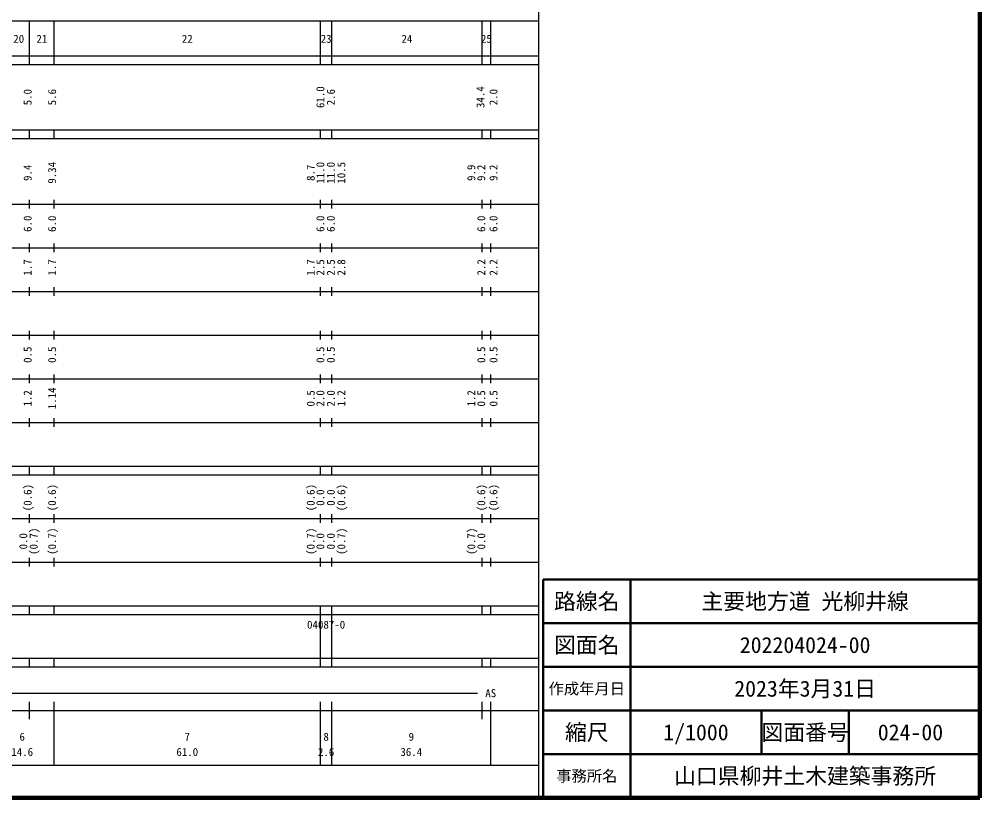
# Model space of a CAD drawing. Units: millimetres on the paper, enlarged 1000 times. Extents: x 40000 to 680000, y 20000 to 380000.
# Drawn here: x 460013 to 680000, y 20000 to 198357 of the extents above; entities that cross this region are included whole.
import ezdxf
from ezdxf.enums import TextEntityAlignment as Align

# ---------------------------------------------------------------- set-up
doc = ezdxf.new("R2010")
doc.units = ezdxf.units.MM
doc.header["$LTSCALE"] = 1000
for name, color, linetype, lineweight in [('M-TTL', 2, 'Continuous', 140), ('M-TTL-BAND', 7, 'Continuous', 25), ('M-TTL-FRAM', 2, 'Continuous', 50), ('M-TTL-LINE', 7, 'Continuous', 50)]:
    doc.layers.add(name, color=color, linetype=linetype, lineweight=lineweight)
doc.layers.add('M-TTL-TXT', color=7, linetype='Continuous')
doc.styles.add('ＭＳ ゴシック', font='')
doc.styles.get('ＭＳ ゴシック').set_extended_font_data('MS Gothic')

msp = doc.modelspace()

# ---------------------------------------------------------------- linework, layer by layer
at = {"layer": 'M-TTL'}
for p, q in [((680000, 20000), (680000, 380000)), ((40000, 20000), (680000, 20000))]:
    msp.add_line(p, q, dxfattribs=at)
at = {"layer": 'M-TTL-BAND'}
for p, q in [((579000, 20000), (579000, 370000)), ((68000, 198000), (579000, 198000)), ((462400, 188000), (462400, 198000)), ((468000, 188000), (468000, 198000)), ((529000, 188000), (529000, 198000)), ((531600, 188000), (531600, 198000)), ((566000, 188000), (566000, 198000)), ((568000, 188000), (568000, 198000)), ((40000, 190000), (579000, 190000)), ((40000, 188000), (579000, 188000)), ((40000, 173000), (579000, 173000)), ((462400, 171000), (462400, 173000)), ((468000, 171000), (468000, 173000)), ((529000, 171000), (529000, 173000)), ((531600, 171000), (531600, 173000)), ((566000, 171000), (566000, 173000)), ((568000, 171000), (568000, 173000)), ((40000, 171000), (579000, 171000)), ((462400, 155000), (462400, 157000)), ((468000, 155000), (468000, 157000)), ((529000, 155000), (529000, 157000)), ((531600, 155000), (531600, 157000)), ((566000, 155000), (566000, 157000)), ((568000, 155000), (568000, 157000)), ((40000, 156000), (579000, 156000)), ((46000, 146000), (579000, 146000)), ((462400, 145000), (462400, 147000)), ((468000, 145000), (468000, 147000)), ((529000, 145000), (529000, 147000)), ((531600, 145000), (531600, 147000)), ((566000, 145000), (566000, 147000)), ((568000, 145000), (568000, 147000)), ((462400, 135000), (462400, 137000)), ((468000, 135000), (468000, 137000)), ((529000, 135000), (529000, 137000)), ((531600, 135000), (531600, 137000)), ((566000, 135000), (566000, 137000)), ((568000, 135000), (568000, 137000)), ((52000, 136000), (579000, 136000)), ((46000, 126000), (579000, 126000)), ((462400, 125000), (462400, 127000)), ((468000, 125000), (468000, 127000)), ((529000, 125000), (529000, 127000)), ((531600, 125000), (531600, 127000)), ((566000, 125000), (566000, 127000)), ((568000, 125000), (568000, 127000)), ((462400, 115000), (462400, 117000)), ((468000, 115000), (468000, 117000)), ((529000, 115000), (529000, 117000)), ((531600, 115000), (531600, 117000)), ((566000, 115000), (566000, 117000)), ((568000, 115000), (568000, 117000)), ((52000, 116000), (579000, 116000)), ((46000, 106000), (579000, 106000)), ((462400, 105000), (462400, 107000)), ((468000, 105000), (468000, 107000)), ((529000, 105000), (529000, 107000)), ((531600, 105000), (531600, 107000)), ((566000, 105000), (566000, 107000)), ((568000, 105000), (568000, 107000)), ((40000, 96000), (579000, 96000)), ((462400, 94000), (462400, 96000)), ((468000, 94000), (468000, 96000)), ((529000, 94000), (529000, 96000)), ((531600, 94000), (531600, 96000)), ((566000, 94000), (566000, 96000)), ((568000, 94000), (568000, 96000)), ((40000, 94000), (579000, 94000)), ((49000, 84000), (579000, 84000)), ((462400, 83000), (462400, 85000)), ((468000, 83000), (468000, 85000)), ((529000, 83000), (529000, 85000)), ((531600, 83000), (531600, 85000)), ((566000, 83000), (566000, 85000)), ((568000, 83000), (568000, 85000)), ((462400, 73000), (462400, 75000)), ((468000, 73000), (468000, 75000)), ((529000, 73000), (529000, 75000)), ((531600, 73000), (531600, 75000)), ((566000, 73000), (566000, 75000)), ((568000, 73000), (568000, 75000)), ((40000, 74000), (579000, 74000)), ((40000, 64000), (579000, 64000)), ((462400, 62000), (462400, 64000)), ((468000, 62000), (468000, 64000)), ((529000, 62000), (529000, 64000)), ((531600, 62000), (531600, 64000)), ((566000, 62000), (566000, 64000)), ((568000, 62000), (568000, 64000)), ((40000, 62000), (579000, 62000)), ((529000, 52000), (529000, 62000)), ((531600, 52000), (531600, 62000)), ((40000, 52000), (579000, 52000)), ((462400, 50000), (462400, 52000)), ((468000, 50000), (468000, 52000)), ((529000, 50000), (529000, 52000)), ((531600, 50000), (531600, 52000)), ((566000, 50000), (566000, 52000)), ((568000, 50000), (568000, 52000)), ((40000, 50000), (579000, 50000)), ((71000, 44000), (565000, 44000)), ((462400, 38000), (462400, 42000)), ((468000, 27500), (468000, 42000)), ((529000, 27500), (529000, 42000)), ((531600, 27500), (531600, 42000)), ((566000, 38000), (566000, 42000)), ((568000, 27500), (568000, 42000)), ((40000, 40000), (579000, 40000)), ((68000, 27500), (579000, 27500))]:
    msp.add_line(p, q, dxfattribs=at)
at = {"layer": 'M-TTL-FRAM'}
for p, q in [((680000, 70000), (580000, 70000)), ((580000, 70000), (580000, 20000))]:
    msp.add_line(p, q, dxfattribs=at)
at = {"layer": 'M-TTL-LINE'}
for p, q in [((600000, 70000), (600000, 20000)), ((680000, 60000), (580000, 60000)), ((680000, 50000), (580000, 50000)), ((680000, 40000), (580000, 40000)), ((630000, 40000), (630000, 30000)), ((650000, 40000), (650000, 30000)), ((680000, 30000), (580000, 30000))]:
    msp.add_line(p, q, dxfattribs=at)

# ---------------------------------------------------------------- texts
at = {"layer": 'M-TTL-BAND', "style": 'ＭＳ ゴシック'}
for s, p in [('20', (459900, 192405)), ('21', (465200, 192405)), ('22', (498500, 192405)), ('23', (530300, 192405)), ('24', (548800, 192405)), ('25', (567000, 192405)), ('AS', (568000, 42500)), ('6', (460700, 32523)), ('7', (498500, 32523)), ('8', (530300, 32523)), ('9', (549800, 32523)), ('14.6', (460700, 29033)), ('61.0', (498500, 29033)), ('2.6', (530300, 29033)), ('36.4', (549800, 29033))]:
    msp.add_text(s, height=1833, dxfattribs=at).set_placement(p, align=Align.BOTTOM_CENTER)
for s, p in [('61.0', (530440, 180500)), ('34.4', (567106, 180500)), ('5.0', (463400, 180500)), ('5.6', (469000, 180500)), ('2.6', (532836, 180500)), ('2.0', (570089, 180500)), ('9.34', (469000, 163174)), ('11.0', (530440, 163174)), ('11.0', (532836, 163174)), ('10.5', (535237, 163174)), ('9.4', (463400, 163174)), ('8.7', (528227, 163174)), ('9.9', (565003, 163174)), ('9.2', (567286, 163174)), ('9.2', (570089, 163174)), ('6.0', (463400, 151500)), ('6.0', (469000, 151500)), ('6.0', (530440, 151500)), ('6.0', (532836, 151500)), ('6.0', (567286, 151500)), ('6.0', (570089, 151500)), ('1.7', (463400, 141500)), ('1.7', (469000, 141500)), ('1.7', (528227, 141500)), ('2.5', (530440, 141500)), ('2.5', (532836, 141500)), ('2.8', (535237, 141500)), ('2.2', (567286, 141500)), ('2.2', (570089, 141500)), ('0.5', (463400, 121500)), ('0.5', (469000, 121500)), ('0.5', (530440, 121500)), ('0.5', (532836, 121500)), ('0.5', (567286, 121500)), ('0.5', (570089, 121500)), ('1.2', (463400, 111500)), ('1.14', (469000, 111500)), ('0.5', (528227, 111500)), ('2.0', (530440, 111500)), ('2.0', (532836, 111500)), ('1.2', (535237, 111500)), ('1.2', (565003, 111500)), ('0.5', (567286, 111500)), ('0.5', (570089, 111500)), ('(0.6)', (463400, 88764)), ('(0.6)', (469000, 88764)), ('(0.6)', (528227, 88764)), ('0.0', (530440, 88764)), ('0.0', (532836, 88764)), ('(0.6)', (535237, 88764)), ('(0.6)', (567286, 88764)), ('(0.6)', (570089, 88764)), ('(0.7)', (464770, 78764)), ('(0.7)', (469000, 78764)), ('(0.7)', (528227, 78764)), ('(0.7)', (535237, 78764)), ('(0.7)', (565003, 78764)), ('0.0', (462400, 78764)), ('0.0', (530440, 78764)), ('0.0', (532836, 78764)), ('0.0', (567286, 78764))]:
    msp.add_text(s, height=1833, rotation=90, dxfattribs=at).set_placement(p, align=Align.BOTTOM_CENTER)
msp.add_text('04087-0', height=1833, dxfattribs=at).set_placement((530300, 59655), align=Align.MIDDLE_CENTER)
at = {"layer": 'M-TTL-TXT', "style": 'ＭＳ ゴシック'}
for s, height, p in [('路線名', 3666, (590000, 65000)), ('路線名', 3666, (590000, 65000)), ('主要地方道 光柳井線', 3666, (640000, 65000)), ('図面名', 3666, (590000, 55000)), ('図面名', 3666, (590000, 55000)), ('202204024-00', 3666, (640000, 55000)), ('作成年月日', 2566, (590000, 45000)), ('作成年月日', 2566, (590000, 45000)), ('2023年3月31日', 3666, (640000, 45000)), ('縮尺', 3666, (590000, 35000)), ('縮尺', 3666, (590000, 35000)), ('1/1000', 3666, (615000, 35000)), ('図面番号', 3666, (640000, 35000)), ('図面番号', 3666, (640000, 35000)), ('024-00', 3666, (664125, 35000)), ('事務所名', 2566, (590000, 25000)), ('事務所名', 2566, (590000, 25000)), ('山口県柳井土木建築事務所', 3666, (640000, 25000))]:
    msp.add_text(s, height=height, dxfattribs=at).set_placement(p, align=Align.MIDDLE_CENTER)

doc.saveas('drawing.dxf')
